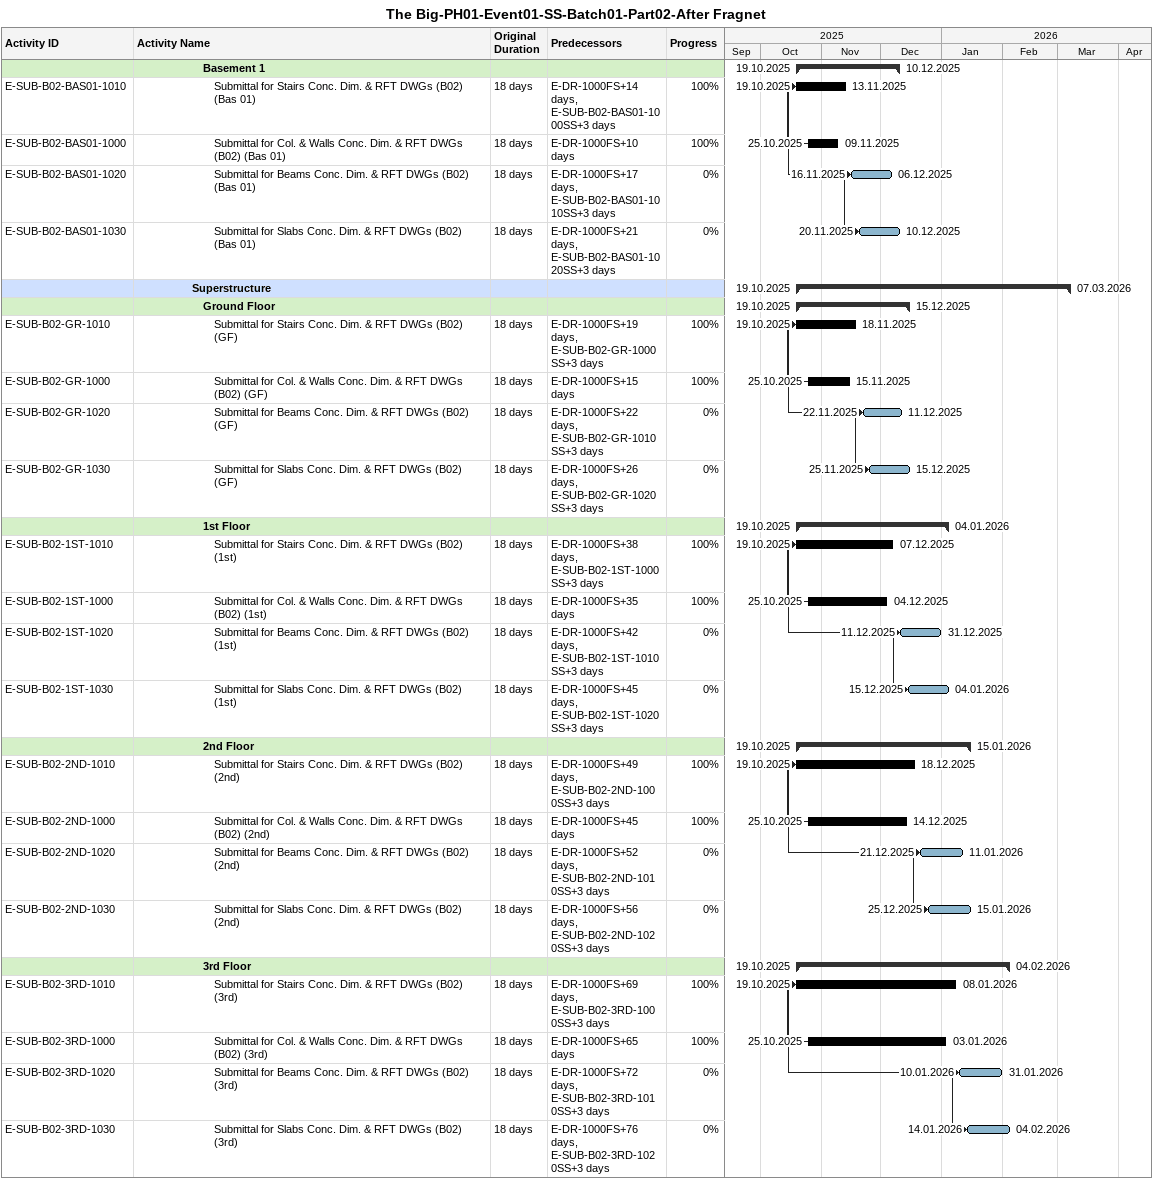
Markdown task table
The Big-PH01-Event01-SS-Batch01-Part02-After Fragnet

| ID | Level | Task | Original duration | Start | Finish | Predecessors | % complete |
|---|---|---|---|---|---|---|---|
|  | 7 | **Basement 1** |  | 2025-10-19 | 2025-12-10 |  |  |
| E-SUB-B02-BAS01-1010 | 8 | Submittal for Stairs Conc. Dim. & RFT DWGs (B02) (Bas 01) | 18d | 2025-10-19 | 2025-11-13 | E-DR-1000FS+14d, E-SUB-B02-BAS01-1000SS+3d | 100 |
| E-SUB-B02-BAS01-1000 | 8 | Submittal for Col. & Walls Conc. Dim. & RFT DWGs (B02) (Bas 01) | 18d | 2025-10-25 | 2025-11-09 | E-DR-1000FS+10d | 100 |
| E-SUB-B02-BAS01-1020 | 8 | Submittal for Beams Conc. Dim. & RFT DWGs (B02) (Bas 01) | 18d | 2025-11-16 | 2025-12-06 | E-DR-1000FS+17d, E-SUB-B02-BAS01-1010SS+3d | 0 |
| E-SUB-B02-BAS01-1030 | 8 | Submittal for Slabs Conc. Dim. & RFT DWGs (B02) (Bas 01) | 18d | 2025-11-20 | 2025-12-10 | E-DR-1000FS+21d, E-SUB-B02-BAS01-1020SS+3d | 0 |
|  | 6 | **Superstructure** |  | 2025-10-19 | 2026-03-07 |  |  |
|  | 7 | **Ground Floor** |  | 2025-10-19 | 2025-12-15 |  |  |
| E-SUB-B02-GR-1010 | 8 | Submittal for Stairs Conc. Dim. & RFT DWGs (B02) (GF) | 18d | 2025-10-19 | 2025-11-18 | E-DR-1000FS+19d, E-SUB-B02-GR-1000SS+3d | 100 |
| E-SUB-B02-GR-1000 | 8 | Submittal for Col. & Walls Conc. Dim. & RFT DWGs (B02) (GF) | 18d | 2025-10-25 | 2025-11-15 | E-DR-1000FS+15d | 100 |
| E-SUB-B02-GR-1020 | 8 | Submittal for Beams Conc. Dim. & RFT DWGs (B02) (GF) | 18d | 2025-11-22 | 2025-12-11 | E-DR-1000FS+22d, E-SUB-B02-GR-1010SS+3d | 0 |
| E-SUB-B02-GR-1030 | 8 | Submittal for Slabs Conc. Dim. & RFT DWGs (B02) (GF) | 18d | 2025-11-25 | 2025-12-15 | E-DR-1000FS+26d, E-SUB-B02-GR-1020SS+3d | 0 |
|  | 7 | **1st Floor** |  | 2025-10-19 | 2026-01-04 |  |  |
| E-SUB-B02-1ST-1010 | 8 | Submittal for Stairs Conc. Dim. & RFT DWGs (B02) (1st) | 18d | 2025-10-19 | 2025-12-07 | E-DR-1000FS+38d, E-SUB-B02-1ST-1000SS+3d | 100 |
| E-SUB-B02-1ST-1000 | 8 | Submittal for Col. & Walls Conc. Dim. & RFT DWGs (B02) (1st) | 18d | 2025-10-25 | 2025-12-04 | E-DR-1000FS+35d | 100 |
| E-SUB-B02-1ST-1020 | 8 | Submittal for Beams Conc. Dim. & RFT DWGs (B02) (1st) | 18d | 2025-12-11 | 2025-12-31 | E-DR-1000FS+42d, E-SUB-B02-1ST-1010SS+3d | 0 |
| E-SUB-B02-1ST-1030 | 8 | Submittal for Slabs Conc. Dim. & RFT DWGs (B02) (1st) | 18d | 2025-12-15 | 2026-01-04 | E-DR-1000FS+45d, E-SUB-B02-1ST-1020SS+3d | 0 |
|  | 7 | **2nd Floor** |  | 2025-10-19 | 2026-01-15 |  |  |
| E-SUB-B02-2ND-1010 | 8 | Submittal for Stairs Conc. Dim. & RFT DWGs (B02) (2nd) | 18d | 2025-10-19 | 2025-12-18 | E-DR-1000FS+49d, E-SUB-B02-2ND-1000SS+3d | 100 |
| E-SUB-B02-2ND-1000 | 8 | Submittal for Col. & Walls Conc. Dim. & RFT DWGs (B02) (2nd) | 18d | 2025-10-25 | 2025-12-14 | E-DR-1000FS+45d | 100 |
| E-SUB-B02-2ND-1020 | 8 | Submittal for Beams Conc. Dim. & RFT DWGs (B02) (2nd) | 18d | 2025-12-21 | 2026-01-11 | E-DR-1000FS+52d, E-SUB-B02-2ND-1010SS+3d | 0 |
| E-SUB-B02-2ND-1030 | 8 | Submittal for Slabs Conc. Dim. & RFT DWGs (B02) (2nd) | 18d | 2025-12-25 | 2026-01-15 | E-DR-1000FS+56d, E-SUB-B02-2ND-1020SS+3d | 0 |
|  | 7 | **3rd Floor** |  | 2025-10-19 | 2026-02-04 |  |  |
| E-SUB-B02-3RD-1010 | 8 | Submittal for Stairs Conc. Dim. & RFT DWGs (B02) (3rd) | 18d | 2025-10-19 | 2026-01-08 | E-DR-1000FS+69d, E-SUB-B02-3RD-1000SS+3d | 100 |
| E-SUB-B02-3RD-1000 | 8 | Submittal for Col. & Walls Conc. Dim. & RFT DWGs (B02) (3rd) | 18d | 2025-10-25 | 2026-01-03 | E-DR-1000FS+65d | 100 |
| E-SUB-B02-3RD-1020 | 8 | Submittal for Beams Conc. Dim. & RFT DWGs (B02) (3rd) | 18d | 2026-01-10 | 2026-01-31 | E-DR-1000FS+72d, E-SUB-B02-3RD-1010SS+3d | 0 |
| E-SUB-B02-3RD-1030 | 8 | Submittal for Slabs Conc. Dim. & RFT DWGs (B02) (3rd) | 18d | 2026-01-14 | 2026-02-04 | E-DR-1000FS+76d, E-SUB-B02-3RD-1020SS+3d | 0 |
